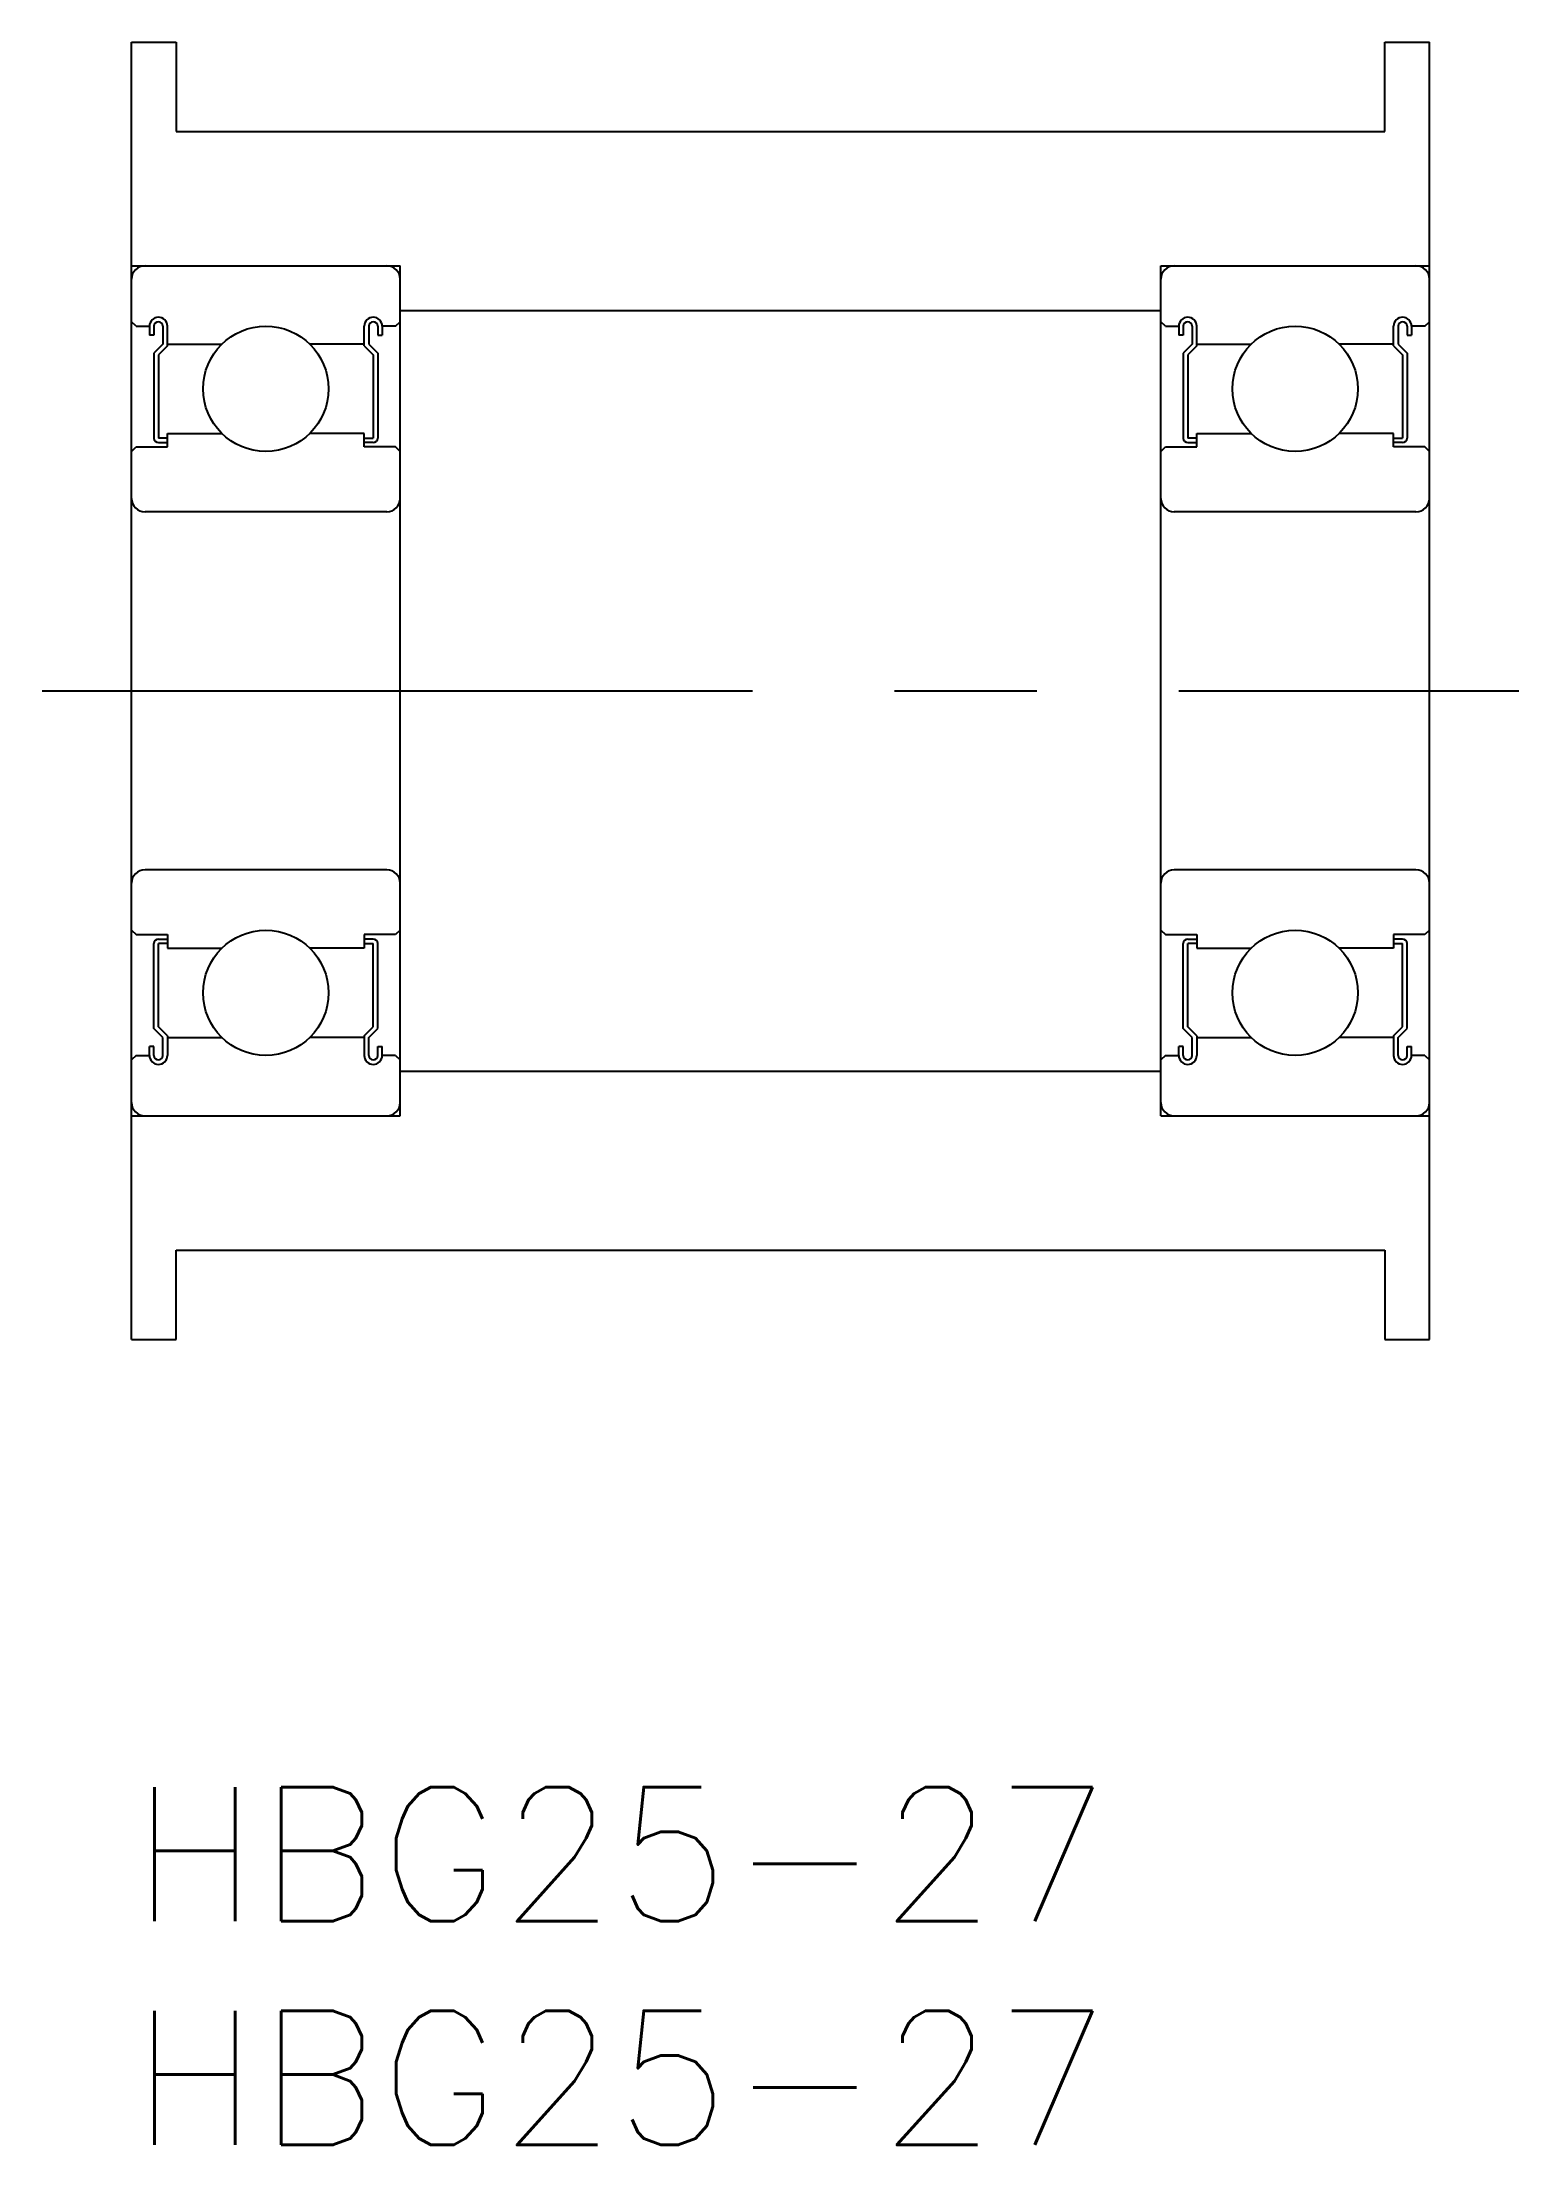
# Model space of a CAD drawing. Extents: x -2 to 31, y -8 to 39.
import ezdxf

# ---------------------------------------------------------------- set-up
doc = ezdxf.new("R2010")
doc.units = 0
doc.header["$LTSCALE"] = 0.5
doc.linetypes.add('CENTER', pattern=[50.8, 31.75, -6.35, 6.35, -6.35])
for name, color, linetype in [('MSM_CENTER', 1, 'CENTER'), ('MSM_CONTINUOUS', 7, 'CONTINUOUS'), ('MSM_PART_NUMBER', 7, 'CONTINUOUS')]:
    doc.layers.add(name, color=color, linetype=linetype)
doc.styles.get("Standard").update_dxf_attribs({"font": 'txt.shx', "height": 3, "bigfont": 'bigfont.shx'})

# ---------------------------------------------------------------- blocks, each defined once
blk = doc.blocks.new('*U4')
at = {"layer": 'MSM_PART_NUMBER'}
blk.add_text('HBG25-27', height=3, dxfattribs=at).set_placement((0, -3))
blk = doc.blocks.new('*U5')
at = {"layer": 'MSM_PART_NUMBER'}
blk.add_text('HBG25-27', height=3, dxfattribs=at).set_placement((0, -8))

msp = doc.modelspace()

# ---------------------------------------------------------------- linework, layer by layer
at = {"layer": 'MSM_CENTER'}
msp.add_line((-2, 24.5), (31, 24.5), dxfattribs=at)
at = {"layer": 'MSM_CONTINUOUS'}
for p, q in [((0, 39), (1, 39)), ((0, 10), (0, 39)), ((1, 39), (1, 37)), ((28, 37), (28, 39)), ((28, 39), (29, 39)), ((29, 10), (29, 39)), ((1, 37), (28, 37)), ((0, 34), (6, 34)), ((6, 15), (6, 34)), ((23, 34), (29, 34)), ((23, 15), (23, 34)), ((6, 33), (23, 33)), ((0.1, 32.65), (0, 32.75)), ((0.1, 32.65), (0.4, 32.65)), ((0.4, 32.65), (0.4, 32.45)), ((0.5, 32.45), (0.4, 32.45)), ((0.5, 32.65), (0.5, 32.45)), ((0.7, 32.65), (0.7, 32.25)), ((0.8, 32.209), (0.8, 32.65)), ((5.2, 32.209), (5.2, 32.65)), ((5.3, 32.65), (5.3, 32.25)), ((5.5, 32.65), (5.5, 32.45)), ((5.5, 32.45), (5.6, 32.45)), ((5.6, 32.65), (5.6, 32.45)), ((5.9, 32.65), (5.6, 32.65)), ((5.9, 32.65), (6, 32.75)), ((23.1, 32.65), (23, 32.75)), ((23.1, 32.65), (23.4, 32.65)), ((23.4, 32.65), (23.4, 32.45)), ((23.5, 32.45), (23.4, 32.45)), ((23.5, 32.65), (23.5, 32.45)), ((23.7, 32.65), (23.7, 32.25)), ((23.8, 32.209), (23.8, 32.65)), ((28.2, 32.209), (28.2, 32.65)), ((28.3, 32.65), (28.3, 32.25)), ((28.5, 32.65), (28.5, 32.45)), ((28.5, 32.45), (28.6, 32.45)), ((28.6, 32.65), (28.6, 32.45)), ((28.9, 32.65), (28.6, 32.65)), ((28.9, 32.65), (29, 32.75)), ((0.7, 32.25), (0.5, 32.05)), ((0.5, 32.05), (0.5, 30.15)), ((0.8, 32.209), (0.6, 32.009)), ((0.6, 32.009), (0.6, 30.15)), ((0.8, 32.25), (2.02, 32.25)), ((5.2, 32.25), (3.98, 32.25)), ((5.2, 32.209), (5.4, 32.009)), ((5.3, 32.25), (5.5, 32.05)), ((5.4, 32.009), (5.4, 30.15)), ((5.5, 32.05), (5.5, 30.15)), ((23.7, 32.25), (23.5, 32.05)), ((23.5, 32.05), (23.5, 30.15)), ((23.8, 32.209), (23.6, 32.009)), ((23.6, 32.009), (23.6, 30.15)), ((23.8, 32.25), (25.02, 32.25)), ((28.2, 32.25), (26.98, 32.25)), ((28.2, 32.209), (28.4, 32.009)), ((28.3, 32.25), (28.5, 32.05)), ((28.4, 32.009), (28.4, 30.15)), ((28.5, 32.05), (28.5, 30.15)), ((0.8, 30.15), (0.6, 30.15)), ((0.8, 30.25), (2.02, 30.25)), ((0.8, 29.95), (0.8, 30.25)), ((5.2, 30.25), (3.98, 30.25)), ((5.2, 29.95), (5.2, 30.25)), ((5.2, 30.15), (5.4, 30.15)), ((23.8, 30.15), (23.6, 30.15)), ((23.8, 30.25), (25.02, 30.25)), ((23.8, 29.95), (23.8, 30.25)), ((28.2, 30.25), (26.98, 30.25)), ((28.2, 29.95), (28.2, 30.25)), ((28.2, 30.15), (28.4, 30.15)), ((0, 29.85), (0.1, 29.95)), ((0.1, 29.95), (0.8, 29.95)), ((0.6, 30.05), (0.8, 30.05)), ((5.4, 30.05), (5.2, 30.05)), ((5.9, 29.95), (5.2, 29.95)), ((6, 29.85), (5.9, 29.95)), ((23, 29.85), (23.1, 29.95)), ((23.1, 29.95), (23.8, 29.95)), ((23.6, 30.05), (23.8, 30.05)), ((28.4, 30.05), (28.2, 30.05)), ((28.9, 29.95), (28.2, 29.95)), ((29, 29.85), (28.9, 29.95)), ((5.7, 28.5), (0.3, 28.5)), ((28.7, 28.5), (23.3, 28.5)), ((5.7, 20.5), (0.3, 20.5)), ((28.7, 20.5), (23.3, 20.5)), ((0, 19.15), (0.1, 19.05)), ((0.1, 19.05), (0.8, 19.05)), ((0.5, 16.95), (0.5, 18.85)), ((0.6, 18.95), (0.8, 18.95)), ((0.6, 16.991), (0.6, 18.85)), ((0.8, 18.85), (0.6, 18.85)), ((0.8, 19.05), (0.8, 18.75)), ((5.2, 19.05), (5.2, 18.75)), ((5.9, 19.05), (5.2, 19.05)), ((5.4, 18.95), (5.2, 18.95)), ((5.2, 18.85), (5.4, 18.85)), ((5.4, 16.991), (5.4, 18.85)), ((5.5, 16.95), (5.5, 18.85)), ((6, 19.15), (5.9, 19.05)), ((23, 19.15), (23.1, 19.05)), ((23.1, 19.05), (23.8, 19.05)), ((23.5, 16.95), (23.5, 18.85)), ((23.6, 18.95), (23.8, 18.95)), ((23.6, 16.991), (23.6, 18.85)), ((23.8, 18.85), (23.6, 18.85)), ((23.8, 19.05), (23.8, 18.75)), ((28.2, 19.05), (28.2, 18.75)), ((28.9, 19.05), (28.2, 19.05)), ((28.4, 18.95), (28.2, 18.95)), ((28.2, 18.85), (28.4, 18.85)), ((28.4, 16.991), (28.4, 18.85)), ((28.5, 16.95), (28.5, 18.85)), ((29, 19.15), (28.9, 19.05)), ((0.8, 18.75), (2.02, 18.75)), ((5.2, 18.75), (3.98, 18.75)), ((23.8, 18.75), (25.02, 18.75)), ((28.2, 18.75), (26.98, 18.75)), ((0.7, 16.75), (0.5, 16.95)), ((0.8, 16.791), (0.6, 16.991)), ((5.2, 16.791), (5.4, 16.991)), ((5.3, 16.75), (5.5, 16.95)), ((23.7, 16.75), (23.5, 16.95)), ((23.8, 16.791), (23.6, 16.991)), ((28.2, 16.791), (28.4, 16.991)), ((28.3, 16.75), (28.5, 16.95)), ((0.4, 16.35), (0.4, 16.55)), ((0.5, 16.55), (0.4, 16.55)), ((0.5, 16.35), (0.5, 16.55)), ((0.7, 16.35), (0.7, 16.75)), ((0.8, 16.791), (0.8, 16.35)), ((0.8, 16.75), (2.02, 16.75)), ((5.2, 16.75), (3.98, 16.75)), ((5.2, 16.791), (5.2, 16.35)), ((5.3, 16.35), (5.3, 16.75)), ((5.5, 16.35), (5.5, 16.55)), ((5.5, 16.55), (5.6, 16.55)), ((5.6, 16.35), (5.6, 16.55)), ((23.4, 16.35), (23.4, 16.55)), ((23.5, 16.55), (23.4, 16.55)), ((23.5, 16.35), (23.5, 16.55)), ((23.7, 16.35), (23.7, 16.75)), ((23.8, 16.791), (23.8, 16.35)), ((23.8, 16.75), (25.02, 16.75)), ((28.2, 16.75), (26.98, 16.75)), ((28.2, 16.791), (28.2, 16.35)), ((28.3, 16.35), (28.3, 16.75)), ((28.5, 16.35), (28.5, 16.55)), ((28.5, 16.55), (28.6, 16.55)), ((28.6, 16.35), (28.6, 16.55)), ((0.1, 16.35), (0, 16.25)), ((0.1, 16.35), (0.4, 16.35)), ((5.9, 16.35), (5.6, 16.35)), ((5.9, 16.35), (6, 16.25)), ((6, 16), (23, 16)), ((23.1, 16.35), (23, 16.25)), ((23.1, 16.35), (23.4, 16.35)), ((28.9, 16.35), (28.6, 16.35)), ((28.9, 16.35), (29, 16.25)), ((0, 15), (6, 15)), ((23, 15), (29, 15)), ((1, 12), (28, 12)), ((1, 10), (1, 12)), ((28, 12), (28, 10)), ((0, 10), (1, 10)), ((28, 10), (29, 10))]:
    msp.add_line(p, q, dxfattribs=at)
for centre in [(3, 31.25), (26, 31.25), (3, 17.75), (26, 17.75)]:
    msp.add_circle(centre, 1.4, dxfattribs=at)
for centre, radius, start, end in [((0.3, 33.7), 0.3, 90, 180), ((5.7, 33.7), 0.3, 0, 90), ((23.3, 33.7), 0.3, 90, 180), ((28.7, 33.7), 0.3, 0, 90), ((0.6, 32.65), 0.2, 0, 180), ((0.6, 32.65), 0.1, 0, 180), ((5.4, 32.65), 0.2, 0, 180), ((5.4, 32.65), 0.1, 0, 180), ((23.6, 32.65), 0.2, 0, 180), ((23.6, 32.65), 0.1, 0, 180), ((28.4, 32.65), 0.2, 0, 180), ((28.4, 32.65), 0.1, 0, 180), ((0.6, 30.15), 0.1, 180, 270), ((5.4, 30.15), 0.1, 270, 0), ((23.6, 30.15), 0.1, 180, 270), ((28.4, 30.15), 0.1, 270, 0), ((0.3, 28.8), 0.3, 180, 270), ((5.7, 28.8), 0.3, 270, 0), ((23.3, 28.8), 0.3, 180, 270), ((28.7, 28.8), 0.3, 270, 0), ((0.3, 20.2), 0.3, 90, 180), ((5.7, 20.2), 0.3, 0, 90), ((23.3, 20.2), 0.3, 90, 180), ((28.7, 20.2), 0.3, 0, 90), ((0.6, 18.85), 0.1, 90, 180), ((5.4, 18.85), 0.1, 360, 90), ((23.6, 18.85), 0.1, 90, 180), ((28.4, 18.85), 0.1, 360, 90), ((0.6, 16.35), 0.2, 180, 0), ((0.6, 16.35), 0.1, 180, 0), ((5.4, 16.35), 0.2, 180, 0), ((5.4, 16.35), 0.1, 180, 0), ((23.6, 16.35), 0.2, 180, 0), ((23.6, 16.35), 0.1, 180, 0), ((28.4, 16.35), 0.2, 180, 0), ((28.4, 16.35), 0.1, 180, 0), ((0.3, 15.3), 0.3, 180, 270), ((5.7, 15.3), 0.3, 270, 0), ((23.3, 15.3), 0.3, 180, 270), ((28.7, 15.3), 0.3, 270, 0)]:
    msp.add_arc(centre, radius, start, end, dxfattribs=at)

# ---------------------------------------------------------------- block references
for name in ['*U4', '*U5']:
    msp.add_blockref(name, (0, 0), dxfattribs=at)

doc.saveas('drawing.dxf')
